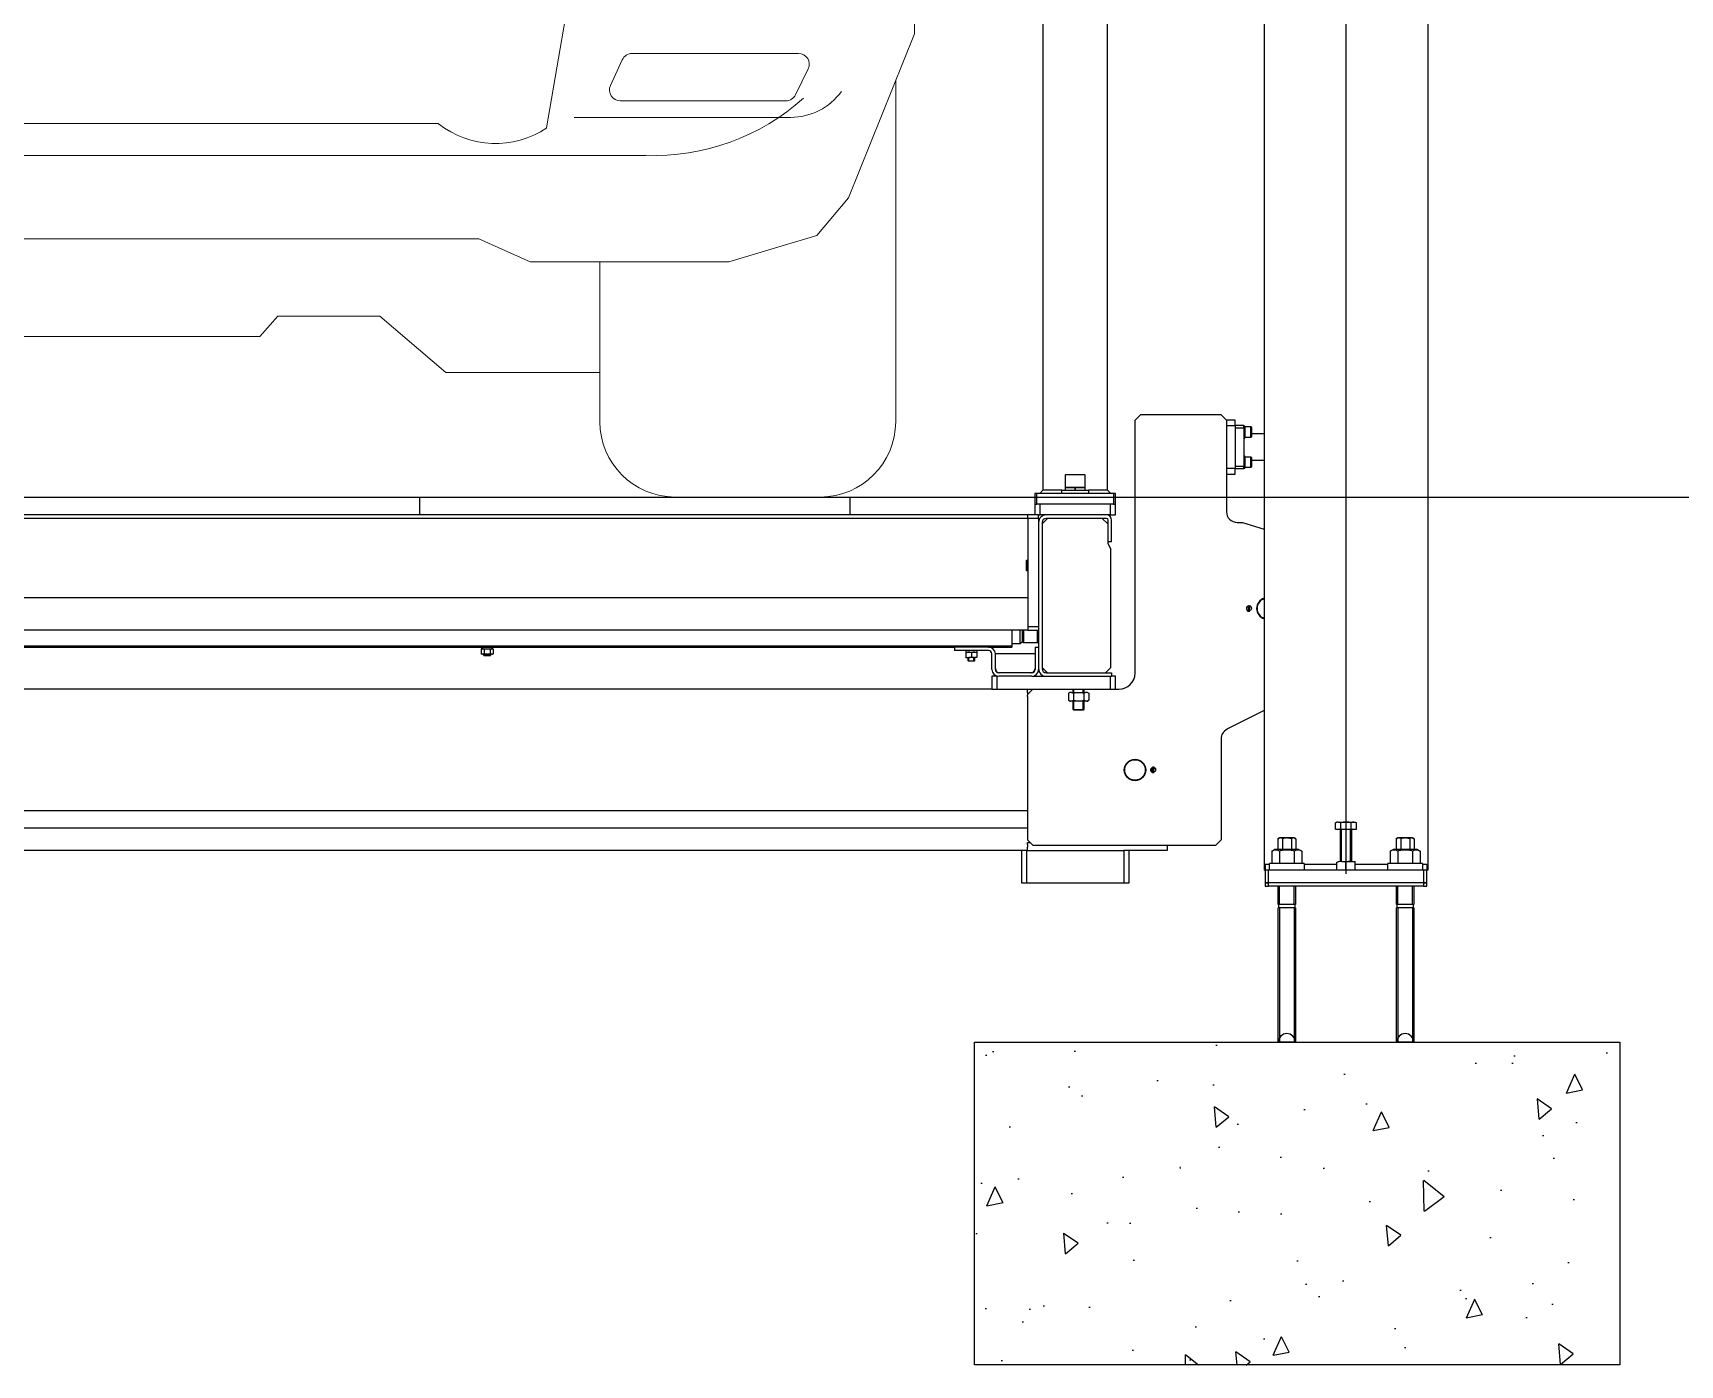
# Model space of a CAD drawing. Header units: metres. Extents: x 1161 to 1456, y 119 to 208.
# Drawn here: x 1363.436 to 1364.967, y 178.22 to 179.458 of the extents above; entities that cross this region are included whole.
import ezdxf

# ---------------------------------------------------------------- set-up
doc = ezdxf.new("R2010")
doc.units = ezdxf.units.M
doc.header["$MEASUREMENT"] = 0
doc.linetypes.add('CENTER2', pattern=[1.125, 0.75, -0.125, 0.125, -0.125])
doc.layers.add('GRID', color=8, linetype='Continuous')

# ---------------------------------------------------------------- blocks, each defined once
blk = doc.blocks.new('A$Ca110bbf6')
for p, q in [((-391.3, 377.3), (208.7, 377.3)), ((-391.3, 77.3), (-391.3, 377.3)), ((208.7, 377.3), (208.7, 77.3)), ((208.7, 77.3), (-391.3, 77.3))]:
    blk.add_line(p, q)
blk = doc.blocks.new('A$Cacbbbb14')
at = {"layer": 'GRID', "linetype": 'Continuous', "lineweight": 0}
for p, q in [((-0.1181, 0.7458), (-0.1869, 0.3431)), ((0.155, 0.6725), (0.155, 0.4305)), ((0.155, 0.4305), (0.0936, 0.2779)), ((-0.1166, 0.4063), (-0.1275, 0.3824)), ((0.0472, 0.4122), (-0.1075, 0.4122)), ((0.0562, 0.3978), (0.0445, 0.3738)), ((0.1375, 0.07), (0.1375, 0.3871)), ((0.0355, 0.3682), (-0.1185, 0.3682)), ((0.0399, 0.3528), (-0.1612, 0.3528)), ((-0.2875, 0.347), (-0.78, 0.347)), ((-0.0951, 0.3175), (-0.78, 0.3175)), ((0.0936, 0.2779), (0.0642, 0.243)), ((-0.2499, 0.2399), (-0.78, 0.2399)), ((-0.2021, 0.2185), (-0.2499, 0.2399)), ((0.0642, 0.243), (-0.0176, 0.2185)), ((-0.0176, 0.2185), (-0.2021, 0.2185)), ((-0.1375, 0.2185), (-0.1375, 0.07)), ((-0.4367, 0.1681), (-0.4534, 0.1492)), ((-0.3421, 0.1681), (-0.4367, 0.1681)), ((-0.2807, 0.1156), (-0.3421, 0.1681)), ((-0.4534, 0.1492), (-0.78, 0.1492)), ((-0.1375, 0.1156), (-0.2807, 0.1156)), ((-0.0675, 0), (0.0675, 0))]:
    blk.add_line(p, q, dxfattribs=at)
for centre, radius, start, end in [((-0.1075, 0.4022), 0.01, 90, 155.4031), ((0.0472, 0.4022), 0.01, 333.9395, 90), ((-0.1185, 0.3782), 0.01, 155.4031, 270), ((-0.0873, 0.5258), 0.2084, 267.8432, 311.8992), ((0.0355, 0.3782), 0.01, 270, 333.9395), ((0.0399, 0.4111), 0.0583, 270, 323.9391), ((-0.2345, 0.4139), 0.0854, 231.6568, 303.8968), ((-0.0675, 0.07), 0.07, 180, 270), ((0.0675, 0.07), 0.07, 270, 0)]:
    blk.add_arc(centre, radius, start, end, dxfattribs=at)

msp = doc.modelspace()

# ---------------------------------------------------------------- hatches: boundary and pattern name
h = msp.add_hatch()
h.set_pattern_fill('AR-CONC', color=256, scale=0.001, angle=45, style=0)
h.set_pattern_definition([(95, (1356.95166, 175.74394), (0.1400947, 0.1175534), [0.01905, -0.20955]), (40, (1356.95166, 175.74394), (-0.1600185, 0.1101767), [0.01524, -0.1676406]), (145.4514, (1356.96333, 175.75373), (-0.0199238, 0.22773), [0.01619, -0.1780902]), (91.1842, (1356.91574, 175.77986), (0.22141, 0.1619534), [0.028575, -0.314325]), (141.6356, (1356.9342, 175.79335), (-0.007087, 0.342827), [0.024285, -0.267136]), (36.184, (1356.91574, 175.77986), (-0.007087, 0.342827), [0.02286, -0.25146]), (66, (1356.94268, 175.78884), (0.17952, 0.0348951), [0.01905, -0.20955]), (11, (1356.94268, 175.78884), (-0.08654, 0.173941), [0.01524, -0.16764]), (116.4514, (1356.95764, 175.79174), (0.09298, 0.2088363), [0.01619, -0.17809]), (82.5, (1356.95166, 175.743936), (-0.05760547, 0.0619734), [0, -0.165608, 0, -0.17018, 0, -0.168275]), (52.5, (1356.95166, 175.74394), (-0.0235897, 0.118087), [0, -0.097028, 0, -0.161798, 0, -0.064135]), (12.5, (1356.911605, 175.703884), (0.09992786, 0.0918262), [0, -0.0635, 0, -0.19812, 0, -0.26289]), (2.5, (1356.89364, 175.68592), (0.0867639, 0.1227224), [0, -0.08255, 0, -0.131572, 0, -0.18669])])
h.paths.add_polyline_path([(1364.7105, 178.3749), (1364.7025, 178.3829), (1364.7025, 178.4999), (1364.703, 178.4999), (1364.703, 178.5029), (1364.7025, 178.5029), (1364.7025, 178.5199), (1364.5185, 178.5199), (1364.5185, 178.5029), (1364.518, 178.5029), (1364.518, 178.4999), (1364.5185, 178.4999), (1364.5185, 178.3829), (1364.5173, 178.3817), (1364.5105, 178.3749), (1364.5025, 178.3829), (1364.5025, 178.4999), (1364.503, 178.4999), (1364.503, 178.5029), (1364.5025, 178.5029), (1364.5025, 178.5199), (1364.3108, 178.5199), (1364.3108, 178.2199), (1364.9108, 178.2199), (1364.9108, 178.5199), (1364.7185, 178.5199), (1364.7185, 178.5029), (1364.718, 178.5029), (1364.718, 178.4999), (1364.7185, 178.4999), (1364.7185, 178.3829)])

# ---------------------------------------------------------------- linework, layer by layer
at = {"linetype": 'Continuous'}
for p, q in [((1364.5802, 180.8896), (1364.5802, 178.6799)), ((1364.7322, 180.8896), (1364.7322, 178.6799)), ((1364.3745, 180.5126), (1364.3745, 179.0329)), ((1364.4345, 179.0329), (1364.4345, 180.5106)), ((1364.4601, 179.0979), (1364.4651, 179.1029)), ((1364.4601, 178.8629), (1364.4601, 179.0979)), ((1364.5401, 179.1029), (1364.4651, 179.1029)), ((1364.5401, 179.1029), (1364.5451, 179.0979)), ((1364.5451, 179.0979), (1364.5451, 179.0929)), ((1364.5531, 179.0979), (1364.5451, 179.0979)), ((1364.5451, 179.0929), (1364.5451, 179.0529)), ((1364.5451, 179.0929), (1364.5531, 179.0929)), ((1364.5531, 179.0929), (1364.5531, 179.0979)), ((1364.5531, 179.0929), (1364.5531, 179.0529)), ((1364.5611, 179.0929), (1364.5531, 179.0929)), ((1364.5531, 179.0909), (1364.5611, 179.0909)), ((1364.5611, 179.0909), (1364.5611, 179.0929)), ((1364.5611, 179.0928), (1364.5623, 179.0928)), ((1364.5611, 179.0909), (1364.5611, 179.0549)), ((1364.5623, 179.081), (1364.5623, 179.0928)), ((1364.5623, 179.0916), (1364.5626, 179.0919)), ((1364.5626, 179.0819), (1364.5626, 179.0919)), ((1364.5626, 179.0919), (1364.5677, 179.0919)), ((1364.5677, 179.0819), (1364.5677, 179.0919)), ((1364.5677, 179.0919), (1364.5683, 179.0913)), ((1364.5683, 179.0913), (1364.5683, 179.0825)), ((1364.5623, 179.081), (1364.5611, 179.081)), ((1364.5626, 179.0819), (1364.5623, 179.0822)), ((1364.5677, 179.0819), (1364.5626, 179.0819)), ((1364.5683, 179.0825), (1364.5677, 179.0819)), ((1364.5683, 179.0854), (1364.5802, 179.0854)), ((1364.5611, 179.0648), (1364.5623, 179.0648)), ((1364.5623, 179.053), (1364.5623, 179.0648)), ((1364.5623, 179.0636), (1364.5626, 179.0639)), ((1364.5626, 179.0539), (1364.5626, 179.0639)), ((1364.5626, 179.0639), (1364.5677, 179.0639)), ((1364.5677, 179.0539), (1364.5677, 179.0639)), ((1364.5677, 179.0639), (1364.5683, 179.0633)), ((1364.5683, 179.0633), (1364.5683, 179.0545)), ((1364.5802, 179.0604), (1364.5683, 179.0604)), ((1364.3955, 179.047), (1364.3959, 179.0474)), ((1364.4135, 179.047), (1364.3955, 179.047)), ((1364.3955, 179.0358), (1364.3955, 179.047)), ((1364.3959, 179.0474), (1364.4131, 179.0474)), ((1364.4131, 179.0474), (1364.4135, 179.047)), ((1364.4135, 179.047), (1364.4135, 179.0358)), ((1364.5531, 179.0529), (1364.5451, 179.0529)), ((1364.5451, 179.0529), (1364.5451, 179.0479)), ((1364.5451, 179.0479), (1364.5451, 179.0129)), ((1364.5451, 179.0479), (1364.5531, 179.0479)), ((1364.5611, 179.0549), (1364.5531, 179.0549)), ((1364.5531, 179.0479), (1364.5531, 179.0529)), ((1364.5531, 179.0529), (1364.5611, 179.0529)), ((1364.5611, 179.0529), (1364.5611, 179.0549)), ((1364.5623, 179.053), (1364.5611, 179.053)), ((1364.5626, 179.0539), (1364.5623, 179.0542)), ((1364.5677, 179.0539), (1364.5626, 179.0539)), ((1364.5683, 179.0545), (1364.5677, 179.0539)), ((1364.367, 179.0299), (1364.367, 179.0199)), ((1364.369, 179.0299), (1364.367, 179.0299)), ((1364.44, 179.0299), (1364.369, 179.0299)), ((1364.369, 179.0199), (1364.369, 179.0299)), ((1364.3745, 179.0329), (1364.3715, 179.0299)), ((1364.3835, 179.0329), (1364.3745, 179.0329)), ((1364.392, 179.0329), (1364.3835, 179.0329)), ((1364.392, 179.0329), (1364.417, 179.0329)), ((1364.392, 179.0299), (1364.392, 179.0329)), ((1364.3955, 179.0358), (1364.4135, 179.0358)), ((1364.3959, 179.0354), (1364.3955, 179.0358)), ((1364.3955, 179.0354), (1364.4043, 179.0354)), ((1364.3955, 179.0329), (1364.3955, 179.0354)), ((1364.4048, 179.0354), (1364.4043, 179.0354)), ((1364.4043, 179.0354), (1364.4043, 179.0329)), ((1364.4048, 179.0354), (1364.4135, 179.0354)), ((1364.4048, 179.0329), (1364.4048, 179.0354)), ((1364.4135, 179.0358), (1364.4131, 179.0354)), ((1364.4135, 179.0354), (1364.4135, 179.0329)), ((1364.417, 179.0329), (1364.417, 179.0299)), ((1364.4255, 179.0329), (1364.417, 179.0329)), ((1364.4345, 179.0329), (1364.4255, 179.0329)), ((1364.4345, 179.0329), (1364.4375, 179.0299)), ((1364.44, 179.0299), (1364.44, 179.0199)), ((1364.442, 179.0299), (1364.44, 179.0299)), ((1364.442, 179.0199), (1364.442, 179.0299)), ((1363.7955, 179.0241), (1363.7955, 179.0265)), ((1363.7955, 179.0265), (1364.1955, 179.0265)), ((1363.7955, 179.0099), (1363.7955, 179.0241)), ((1364.1955, 179.0241), (1364.1955, 179.0265)), ((1364.1955, 179.0099), (1364.1955, 179.0241)), ((1364.367, 179.0199), (1364.367, 179.0099)), ((1364.367, 179.0199), (1364.369, 179.0199)), ((1364.44, 179.0199), (1364.369, 179.0199)), ((1364.437, 179.0199), (1364.372, 179.0199)), ((1364.372, 179.0099), (1364.372, 179.0199)), ((1364.437, 179.0199), (1364.437, 179.0099)), ((1364.44, 179.0199), (1364.442, 179.0199)), ((1364.442, 179.0099), (1364.442, 179.0199)), ((1364.3605, 179.0099), (1362.2805, 179.0099)), ((1364.3605, 179.0067), (1362.2805, 179.0067)), ((1364.3605, 179.0067), (1364.3605, 179.0099)), ((1364.3705, 179.0099), (1364.3605, 179.0099)), ((1364.3605, 179.0069), (1364.3605, 178.9059)), ((1364.3605, 179.0069), (1364.3705, 179.0069)), ((1364.3705, 179.0099), (1364.372, 179.0099)), ((1364.3705, 179.0069), (1364.3705, 179.0099)), ((1364.3705, 179.0069), (1364.3705, 178.9059)), ((1364.3705, 179.0027), (1364.3705, 178.8671)), ((1364.3777, 179.0099), (1364.372, 179.0099)), ((1364.3737, 179.0017), (1364.3787, 179.0067)), ((1364.3737, 179.0027), (1364.3737, 178.8671)), ((1364.3737, 179.0017), (1364.3737, 178.8681)), ((1364.4336, 179.0099), (1364.3777, 179.0099)), ((1364.4336, 179.0067), (1364.3777, 179.0067)), ((1364.4297, 179.0067), (1364.3787, 179.0067)), ((1364.4297, 179.0067), (1364.4347, 179.0017)), ((1364.437, 179.0099), (1364.4336, 179.0099)), ((1364.4347, 179.0017), (1364.4347, 178.9832)), ((1364.4352, 178.9849), (1364.4352, 179.0051)), ((1364.437, 179.0099), (1364.442, 179.0099)), ((1364.4384, 178.9849), (1364.4384, 179.0051)), ((1364.5551, 179.0029), (1364.5601, 179.0029)), ((1364.5601, 179.0029), (1364.5802, 178.9966)), ((1364.4347, 178.9832), (1364.4377, 178.978)), ((1364.4384, 178.9849), (1364.4352, 178.9849)), ((1364.3592, 178.9676), (1364.3595, 178.9679)), ((1364.3595, 178.9679), (1364.3595, 178.9579)), ((1364.3595, 178.9679), (1364.3605, 178.9679)), ((1364.4377, 178.8681), (1364.4377, 178.978)), ((1364.3592, 178.9582), (1364.3592, 178.9676)), ((1364.3592, 178.9672), (1364.3605, 178.9672)), ((1364.3592, 178.9587), (1364.3605, 178.9587)), ((1364.3595, 178.9579), (1364.3592, 178.9582)), ((1364.3605, 178.9579), (1364.3595, 178.9579)), ((1364.3605, 178.9329), (1362.2805, 178.9329)), ((1364.3605, 178.9329), (1364.3605, 178.9101)), ((1364.3605, 178.9101), (1364.3605, 178.9059)), ((1364.3605, 178.9029), (1362.2805, 178.9029)), ((1364.3455, 178.9029), (1364.3455, 178.8904)), ((1364.3535, 178.89), (1364.3535, 178.9029)), ((1364.3555, 178.892), (1364.3535, 178.89)), ((1364.3555, 178.8919), (1364.3555, 178.9029)), ((1364.3565, 178.8909), (1364.3555, 178.8919)), ((1364.3565, 178.9029), (1364.3565, 178.8909)), ((1364.3605, 178.9059), (1364.3605, 178.9029)), ((1364.3705, 178.9059), (1364.3605, 178.9059)), ((1364.3605, 178.9029), (1364.3705, 178.9029)), ((1364.3695, 178.8909), (1364.3695, 178.9029)), ((1364.3705, 178.8919), (1364.3695, 178.8909)), ((1362.2955, 178.8883), (1364.3455, 178.8883)), ((1362.3487, 178.8871), (1364.2923, 178.8871)), ((1363.8532, 178.8855), (1363.8525, 178.8852)), ((1363.8525, 178.8852), (1363.8525, 178.8809)), ((1363.8525, 178.8809), (1363.8537, 178.8805)), ((1363.8532, 178.8805), (1363.8525, 178.8809)), ((1363.8531, 178.8855), (1363.8531, 178.8871)), ((1363.8531, 178.8855), (1363.8543, 178.8855)), ((1363.8543, 178.8855), (1363.8532, 178.8855)), ((1363.8537, 178.8805), (1363.8532, 178.8805)), ((1363.8623, 178.8805), (1363.8537, 178.8805)), ((1363.8543, 178.8855), (1363.858, 178.8855)), ((1363.8543, 178.8855), (1363.8552, 178.8851)), ((1363.855, 178.8794), (1363.855, 178.8805)), ((1363.855, 178.8794), (1363.861, 178.8794)), ((1363.8553, 178.8791), (1363.855, 178.8794)), ((1363.8552, 178.8851), (1363.8552, 178.881)), ((1363.8607, 178.8791), (1363.8553, 178.8791)), ((1363.8556, 178.8791), (1363.8556, 178.8805)), ((1363.858, 178.8855), (1363.8618, 178.8855)), ((1363.8604, 178.8791), (1363.8604, 178.8805)), ((1363.861, 178.8794), (1363.8607, 178.8791)), ((1363.8609, 178.8851), (1363.8618, 178.8855)), ((1363.8609, 178.8851), (1363.8609, 178.881)), ((1363.8609, 178.881), (1363.8623, 178.8805)), ((1363.861, 178.8805), (1363.861, 178.8794)), ((1363.8628, 178.8855), (1363.8618, 178.8855)), ((1363.8618, 178.8855), (1363.8628, 178.8855)), ((1363.8623, 178.8805), (1363.8629, 178.8805)), ((1363.8628, 178.8855), (1363.863, 178.8855)), ((1363.8628, 178.8855), (1363.8635, 178.8852)), ((1363.8635, 178.8809), (1363.8629, 178.8805)), ((1363.863, 178.8871), (1363.863, 178.8855)), ((1363.863, 178.8855), (1363.8635, 178.8852)), ((1363.8635, 178.8852), (1363.8635, 178.8809)), ((1364.3239, 178.8871), (1364.2923, 178.8871)), ((1364.2923, 178.8871), (1364.2923, 178.8839)), ((1364.3239, 178.8839), (1364.2923, 178.8839)), ((1364.303, 178.8823), (1364.3047, 178.8823)), ((1364.303, 178.8823), (1364.303, 178.8819)), ((1364.303, 178.8819), (1364.3047, 178.8823)), ((1364.303, 178.8819), (1364.303, 178.8778)), ((1364.303, 178.8774), (1364.303, 178.8778)), ((1364.303, 178.8778), (1364.3057, 178.8773)), ((1364.3032, 178.8773), (1364.303, 178.8774)), ((1364.3031, 178.8823), (1364.3031, 178.8839)), ((1364.3032, 178.8773), (1364.3057, 178.8773)), ((1364.3047, 178.8823), (1364.3067, 178.8823)), ((1364.3067, 178.8823), (1364.3047, 178.8823)), ((1364.305, 178.8871), (1364.305, 178.8883)), ((1364.305, 178.8742), (1364.305, 178.8773)), ((1364.3056, 178.8871), (1364.3056, 178.8883)), ((1364.3056, 178.8739), (1364.3056, 178.8773)), ((1364.3103, 178.8773), (1364.3057, 178.8773)), ((1364.3067, 178.8823), (1364.3093, 178.8823)), ((1364.3067, 178.8823), (1364.308, 178.882)), ((1364.308, 178.882), (1364.308, 178.8777)), ((1364.308, 178.8777), (1364.3103, 178.8773)), ((1364.3093, 178.8823), (1364.3113, 178.8823)), ((1364.3113, 178.8823), (1364.3093, 178.8823)), ((1364.3104, 178.8871), (1364.3104, 178.8883)), ((1364.3104, 178.8739), (1364.3104, 178.8773)), ((1364.311, 178.8883), (1364.311, 178.8871)), ((1364.313, 178.8778), (1364.311, 178.8775)), ((1364.311, 178.8773), (1364.311, 178.8742)), ((1364.3113, 178.8823), (1364.313, 178.8823)), ((1364.3113, 178.8823), (1364.313, 178.8819)), ((1364.313, 178.8774), (1364.3129, 178.8773)), ((1364.313, 178.8839), (1364.313, 178.8823)), ((1364.313, 178.8819), (1364.313, 178.8823)), ((1364.313, 178.8819), (1364.313, 178.8778)), ((1364.313, 178.8774), (1364.313, 178.8778)), ((1364.3239, 178.8871), (1364.3455, 178.8871)), ((1364.3271, 178.8663), (1364.3271, 178.8807)), ((1364.3303, 178.8811), (1364.3673, 178.8811)), ((1364.3303, 178.8807), (1364.3303, 178.8811)), ((1364.3303, 178.8663), (1364.3303, 178.8807)), ((1364.3455, 178.8904), (1364.3455, 178.8883)), ((1364.3535, 178.89), (1364.3455, 178.89)), ((1364.3455, 178.8883), (1364.3455, 178.8871)), ((1364.3695, 178.8909), (1364.3565, 178.8909)), ((1364.3673, 178.8871), (1364.3673, 178.8663)), ((1364.3673, 178.8871), (1364.3705, 178.8871)), ((1364.3705, 178.8871), (1364.3705, 178.8663)), ((1364.305, 178.8742), (1364.311, 178.8742)), ((1364.3053, 178.8739), (1364.305, 178.8742)), ((1364.3107, 178.8739), (1364.3053, 178.8739)), ((1364.311, 178.8742), (1364.3107, 178.8739)), ((1364.3641, 178.8631), (1364.3335, 178.8631)), ((1364.3787, 178.8631), (1364.3737, 178.8681)), ((1364.3771, 178.8647), (1364.3771, 178.8632)), ((1364.3777, 178.8631), (1364.4384, 178.8631)), ((1364.3787, 178.8631), (1364.4327, 178.8631)), ((1364.4377, 178.8681), (1364.4327, 178.8631)), ((1364.4384, 178.8631), (1364.4384, 178.8599)), ((1364.3271, 178.8479), (1362.3171, 178.8479)), ((1364.3321, 178.8599), (1364.3271, 178.8599)), ((1364.3271, 178.8599), (1364.3271, 178.8479)), ((1364.3271, 178.8479), (1364.3321, 178.8479)), ((1364.3321, 178.8479), (1364.3321, 178.8599)), ((1364.3321, 178.8479), (1364.4371, 178.8479)), ((1364.3641, 178.8599), (1364.3335, 178.8599)), ((1364.3601, 178.8448), (1364.3601, 178.8479)), ((1364.3601, 178.8429), (1364.3651, 178.8479)), ((1364.3641, 178.8599), (1364.3777, 178.8599)), ((1364.3777, 178.8599), (1364.4384, 178.8599)), ((1364.4026, 178.8449), (1364.4026, 178.8479)), ((1364.4034, 178.8449), (1364.4034, 178.8479)), ((1364.4119, 178.8449), (1364.4119, 178.8479)), ((1364.4126, 178.8479), (1364.4126, 178.8449)), ((1364.4371, 178.8599), (1364.4371, 178.8479)), ((1364.4371, 178.8479), (1364.4421, 178.8479)), ((1364.4421, 178.8599), (1364.4384, 178.8599)), ((1364.4421, 178.8479), (1364.4421, 178.8599)), ((1364.4421, 178.8479), (1364.4451, 178.8479)), ((1364.3601, 178.8448), (1364.3601, 178.8423)), ((1364.3601, 178.8412), (1364.3601, 178.8423)), ((1364.3601, 178.8412), (1364.3601, 178.7079)), ((1364.3982, 178.8444), (1364.3982, 178.8376)), ((1364.3982, 178.8376), (1364.4003, 178.8369)), ((1364.3993, 178.8369), (1364.3982, 178.8376)), ((1364.4003, 178.8369), (1364.3993, 178.8369)), ((1364.4012, 178.8449), (1364.3995, 178.8449)), ((1364.4149, 178.8369), (1364.4003, 178.8369)), ((1364.4012, 178.8449), (1364.4076, 178.8449)), ((1364.4012, 178.8449), (1364.4028, 178.8442)), ((1364.4026, 178.8291), (1364.4026, 178.8369)), ((1364.4028, 178.8442), (1364.4028, 178.8378)), ((1364.4034, 178.8286), (1364.4034, 178.8369)), ((1364.4076, 178.8449), (1364.4141, 178.8449)), ((1364.4119, 178.8286), (1364.4119, 178.8369)), ((1364.4125, 178.8442), (1364.4141, 178.8449)), ((1364.4125, 178.8442), (1364.4125, 178.8378)), ((1364.4125, 178.8378), (1364.4149, 178.8369)), ((1364.4126, 178.8369), (1364.4126, 178.8291)), ((1364.4158, 178.8449), (1364.4141, 178.8449)), ((1364.4149, 178.8369), (1364.4159, 178.8369)), ((1364.4158, 178.8449), (1364.4161, 178.8449)), ((1364.4158, 178.8449), (1364.4171, 178.8444)), ((1364.4171, 178.8376), (1364.4159, 178.8369)), ((1364.4161, 178.8449), (1364.4171, 178.8444)), ((1364.4171, 178.8444), (1364.4171, 178.8376)), ((1364.4026, 178.8291), (1364.4126, 178.8291)), ((1364.4031, 178.8286), (1364.4026, 178.8291)), ((1364.4121, 178.8286), (1364.4031, 178.8286)), ((1364.4126, 178.8291), (1364.4121, 178.8286)), ((1364.5802, 178.828), (1364.5456, 178.8107)), ((1364.5401, 178.8017), (1364.5401, 178.7079)), ((1362.1977, 178.7352), (1364.3601, 178.7352)), ((1364.6464, 178.7237), (1364.6477, 178.7245)), ((1364.6464, 178.7179), (1364.6464, 178.7237)), ((1364.6489, 178.7245), (1364.6477, 178.7245)), ((1364.6489, 178.7245), (1364.6562, 178.7245)), ((1364.6513, 178.7237), (1364.6489, 178.7245)), ((1364.6513, 178.7179), (1364.6513, 178.7237)), ((1364.6562, 178.7245), (1364.6636, 178.7245)), ((1364.6611, 178.7179), (1364.6611, 178.7237)), ((1364.6636, 178.7245), (1364.6647, 178.7245)), ((1364.666, 178.7237), (1364.6636, 178.7245)), ((1364.6647, 178.7245), (1364.666, 178.7237)), ((1364.666, 178.7179), (1364.666, 178.7237)), ((1362.1977, 178.7191), (1364.3601, 178.7191)), ((1364.3651, 178.7029), (1364.3601, 178.7079)), ((1364.5401, 178.7079), (1364.5351, 178.7029)), ((1364.5929, 178.709), (1364.5944, 178.7099)), ((1364.5929, 178.709), (1364.5929, 178.6989)), ((1364.608, 178.7099), (1364.5944, 178.7099)), ((1364.5971, 178.709), (1364.5971, 178.6989)), ((1364.6054, 178.709), (1364.6054, 178.6989)), ((1364.608, 178.7099), (1364.6095, 178.709)), ((1364.6095, 178.709), (1364.6095, 178.6989)), ((1364.6464, 178.7179), (1364.6513, 178.7179)), ((1364.6512, 178.6878), (1364.6512, 178.7169)), ((1364.6512, 178.7169), (1364.6521, 178.7169)), ((1364.6513, 178.7179), (1364.6611, 178.7179)), ((1364.6521, 178.6878), (1364.6521, 178.7169)), ((1364.6612, 178.7169), (1364.6603, 178.7169)), ((1364.6603, 178.6879), (1364.6603, 178.7169)), ((1364.6611, 178.7179), (1364.666, 178.7179)), ((1364.6612, 178.7169), (1364.6612, 178.6879)), ((1364.7029, 178.709), (1364.7044, 178.7099)), ((1364.7029, 178.709), (1364.7029, 178.6989)), ((1364.718, 178.7099), (1364.7044, 178.7099)), ((1364.7071, 178.709), (1364.7071, 178.6989)), ((1364.7154, 178.709), (1364.7154, 178.6989)), ((1364.718, 178.7099), (1364.7195, 178.709)), ((1364.7195, 178.709), (1364.7195, 178.6989)), ((1364.3601, 178.6979), (1362.1976, 178.6979)), ((1364.3546, 178.6979), (1364.3546, 178.6679)), ((1364.3596, 178.6679), (1364.3596, 178.6979)), ((1364.3601, 178.7055), (1364.3626, 178.7055)), ((1364.3601, 178.7035), (1364.3601, 178.7055)), ((1364.3601, 178.7035), (1364.3601, 178.701)), ((1364.3601, 178.6979), (1364.3601, 178.701)), ((1364.3601, 178.6979), (1364.4496, 178.6979)), ((1364.3651, 178.7029), (1364.5351, 178.7029)), ((1364.4496, 178.6979), (1364.4496, 178.6679)), ((1364.4546, 178.6979), (1364.4496, 178.6979)), ((1364.4901, 178.6979), (1364.4546, 178.6979)), ((1364.4546, 178.6679), (1364.4546, 178.6979)), ((1364.4901, 178.7029), (1364.4901, 178.6979)), ((1364.5874, 178.6975), (1364.5899, 178.6989)), ((1364.5874, 178.6975), (1364.5874, 178.6859)), ((1364.6125, 178.6989), (1364.5899, 178.6989)), ((1364.5943, 178.6975), (1364.5943, 178.6859)), ((1364.6081, 178.6975), (1364.6081, 178.6859)), ((1364.6125, 178.6989), (1364.6151, 178.6975)), ((1364.6151, 178.6975), (1364.6151, 178.6859)), ((1364.6974, 178.6975), (1364.6999, 178.6989)), ((1364.6974, 178.6975), (1364.6974, 178.6859)), ((1364.7225, 178.6989), (1364.6999, 178.6989)), ((1364.7043, 178.6975), (1364.7043, 178.6859)), ((1364.7181, 178.6975), (1364.7181, 178.6859)), ((1364.7225, 178.6989), (1364.7251, 178.6975)), ((1364.7251, 178.6975), (1364.7251, 178.6859)), ((1364.5812, 178.6799), (1364.5802, 178.6799)), ((1364.5812, 178.6849), (1364.5812, 178.6799)), ((1364.5852, 178.6849), (1364.5812, 178.6849)), ((1364.5812, 178.6799), (1364.5812, 178.6679)), ((1364.5842, 178.6799), (1364.5812, 178.6799)), ((1364.7282, 178.6799), (1364.5842, 178.6799)), ((1364.5842, 178.6679), (1364.5842, 178.6799)), ((1364.6172, 178.6859), (1364.5852, 178.6859)), ((1364.5852, 178.6799), (1364.5852, 178.6859)), ((1364.6172, 178.6859), (1364.6172, 178.6799)), ((1364.6477, 178.6849), (1364.6172, 178.6849)), ((1364.6477, 178.6807), (1364.6477, 178.6871)), ((1364.6523, 178.6879), (1364.6602, 178.6879)), ((1364.6562, 178.6873), (1364.6523, 178.6879)), ((1364.6562, 178.6805), (1364.6562, 178.6873)), ((1364.6602, 178.6879), (1364.6645, 178.6879)), ((1364.6647, 178.6871), (1364.6602, 178.6879)), ((1364.6645, 178.6879), (1364.6647, 178.6878)), ((1364.6647, 178.6871), (1364.6647, 178.6878)), ((1364.6647, 178.6807), (1364.6647, 178.6871)), ((1364.6952, 178.6849), (1364.6647, 178.6849)), ((1364.7272, 178.6859), (1364.6952, 178.6859)), ((1364.6952, 178.6799), (1364.6952, 178.6859)), ((1364.7272, 178.6859), (1364.7272, 178.6799)), ((1364.7312, 178.6849), (1364.7272, 178.6849)), ((1364.7282, 178.6799), (1364.7282, 178.6679)), ((1364.7312, 178.6799), (1364.7282, 178.6799)), ((1364.7312, 178.6849), (1364.7312, 178.6799)), ((1364.7322, 178.6799), (1364.7312, 178.6799)), ((1364.7312, 178.6679), (1364.7312, 178.6799)), ((1364.3546, 178.6679), (1364.3596, 178.6679)), ((1364.3596, 178.6679), (1364.4496, 178.6679)), ((1364.4496, 178.6679), (1364.4546, 178.6679)), ((1364.5812, 178.6679), (1364.5842, 178.6679)), ((1364.5842, 178.6679), (1364.5812, 178.6679)), ((1364.5812, 178.6679), (1364.5812, 178.6649)), ((1364.5812, 178.6649), (1364.5842, 178.6649)), ((1364.7282, 178.6679), (1364.5842, 178.6679)), ((1364.7282, 178.6679), (1364.5842, 178.6679)), ((1364.5842, 178.6649), (1364.5842, 178.6679)), ((1364.7282, 178.6649), (1364.5842, 178.6649)), ((1364.5932, 178.6479), (1364.5932, 178.6649)), ((1364.5944, 178.6479), (1364.5944, 178.6649)), ((1364.608, 178.6479), (1364.608, 178.6649)), ((1364.6092, 178.6649), (1364.6092, 178.6479)), ((1364.7032, 178.6479), (1364.7032, 178.6649)), ((1364.7044, 178.6479), (1364.7044, 178.6649)), ((1364.718, 178.6479), (1364.718, 178.6649)), ((1364.7192, 178.6649), (1364.7192, 178.6479)), ((1364.7282, 178.6679), (1364.7312, 178.6679)), ((1364.7282, 178.6679), (1364.7282, 178.6649)), ((1364.7312, 178.6679), (1364.7282, 178.6679)), ((1364.7282, 178.6649), (1364.7312, 178.6649)), ((1364.7312, 178.6649), (1364.7312, 178.6679)), ((1364.6092, 178.6479), (1364.5932, 178.6479)), ((1364.5937, 178.6449), (1364.5937, 178.6479)), ((1364.6087, 178.6479), (1364.6087, 178.6449)), ((1364.7192, 178.6479), (1364.7032, 178.6479)), ((1364.7037, 178.6449), (1364.7037, 178.6479)), ((1364.7187, 178.6479), (1364.7187, 178.6449)), ((1364.6092, 178.6449), (1364.5932, 178.6449)), ((1364.5932, 178.5199), (1364.5932, 178.6449)), ((1364.5944, 178.6449), (1364.5944, 178.5199)), ((1364.608, 178.6449), (1364.608, 178.5199)), ((1364.6092, 178.6449), (1364.6092, 178.5199)), ((1364.7192, 178.6449), (1364.7032, 178.6449)), ((1364.7032, 178.5199), (1364.7032, 178.6449)), ((1364.7044, 178.6449), (1364.7044, 178.5199)), ((1364.718, 178.6449), (1364.718, 178.5199)), ((1364.7192, 178.6449), (1364.7192, 178.5199)), ((1364.6092, 178.5199), (1364.5932, 178.5199)), ((1364.7192, 178.5199), (1364.7032, 178.5199))]:
    msp.add_line(p, q, dxfattribs=at)
at = {"linetype": 'CENTER2', "ltscale": 15}
msp.add_line((1364.6562, 180.8896), (1364.6562, 178.6764), dxfattribs=at)
msp.add_line((1360.3944, 179.0265), (1367.6643, 179.0265))
at = {"linetype": 'Continuous'}
for centre, radius in [((1364.5661, 178.9229), 0.00207), ((1364.4601, 178.7729), 0.01), ((1364.4601, 178.7729), 0.0095), ((1364.4771, 178.7729), 0.00207)]:
    msp.add_circle(centre, radius, dxfattribs=at)
for centre, radius, start, end in [((1364.3777, 179.0027), 0.0072, 90, 180), ((1364.3777, 179.0027), 0.004, 90, 180), ((1364.4336, 179.0051), 0.0048, 0, 90), ((1364.4336, 179.0051), 0.0016, 0, 90), ((1364.5551, 179.0129), 0.01, 180, 270), ((1364.5661, 178.9229), 0.0025, 345, 285), ((1364.5831, 178.9229), 0.0175, 173.334, 180), ((1364.5831, 178.9229), 0.0175, 180, 186.666), ((1364.5831, 178.9229), 0.017, 173.0292, 180), ((1364.5831, 178.9229), 0.017, 180, 186.9708), ((1364.5831, 178.9229), 0.01, 106.858, 180), ((1364.5831, 178.9229), 0.01, 180, 253.142), ((1364.5831, 178.9229), 0.0095, 107.774, 180), ((1364.5831, 178.9229), 0.0095, 180, 252.226), ((1363.854, 178.8826), 0.00305, 106.3997, 120.7075), ((1363.8536, 178.8831), 0.00261, 272.265, 306.485), ((1363.8622, 178.883), 0.00247, 271.8668, 302.2619), ((1364.3056, 178.885), 0.0077, 270.6407, 288.0929), ((1364.3107, 178.8736), 0.00879, 98.8483, 107.5201), ((1364.3102, 178.8853), 0.00797, 270.7928, 290.61), ((1364.3239, 178.8807), 0.0064, 0, 90), ((1364.3239, 178.8807), 0.0032, 0, 90), ((1364.3335, 178.8663), 0.0064, 180, 270), ((1364.3343, 178.8671), 0.004, 180, 270), ((1364.3335, 178.8663), 0.0032, 180, 270), ((1364.3633, 178.8671), 0.004, 270, 0), ((1364.3641, 178.8663), 0.0064, 270, 0), ((1364.3641, 178.8663), 0.0032, 270, 0), ((1364.3777, 178.8671), 0.0072, 180, 270), ((1364.3777, 178.8671), 0.004, 180, 270), ((1364.4451, 178.8629), 0.015, 270, 0), ((1364.4008, 178.8399), 0.00518, 105.3092, 120.8323), ((1364.4002, 178.8414), 0.00449, 272.1726, 305.9482), ((1364.4148, 178.8411), 0.00421, 271.5645, 302.5986), ((1364.5501, 178.8017), 0.01, 116.5651, 180), ((1364.4771, 178.7729), 0.0025, 345, 285), ((1364.4752, 178.7692), 0.00325, 53.8798, 91.1412), ((1364.4752, 178.7766), 0.00325, 270, 306.1201), ((1364.4601, 178.7729), 0.017, 353.0293, 6.9707), ((1364.4601, 178.7729), 0.0175, 353.334, 6.666), ((1364.649, 178.7197), 0.0048, 91.6642, 122.72), ((1364.6637, 178.7197), 0.0048, 91.6642, 122.72), ((1364.595, 178.7059), 0.00378, 56.531, 123.8633), ((1364.6075, 178.706), 0.00372, 56.0412, 123.9588), ((1364.6502, 178.7169), 0.001, 0, 90), ((1364.6622, 178.7169), 0.001, 90, 180), ((1364.705, 178.7059), 0.00378, 56.531, 123.8633), ((1364.7175, 178.706), 0.00372, 56.0412, 123.9588), ((1364.5908, 178.6923), 0.0062, 56.0412, 123.9588), ((1364.6116, 178.6923), 0.0062, 56.0412, 123.9588), ((1364.7008, 178.6923), 0.0062, 56.0412, 123.9588), ((1364.7216, 178.6923), 0.0062, 56.0412, 123.9588), ((1364.6524, 178.6744), 0.0135, 90.7726, 110.473), ((1364.6603, 178.675), 0.0129, 90.5439, 108.3967), ((1364.6012, 178.5199), 0.008, 0, 180), ((1364.7112, 178.5199), 0.008, 0, 180)]:
    msp.add_arc(centre, radius, start, end, dxfattribs=at)
for points, knots in [([(1363.8552, 178.8851), (1363.8556, 178.8852), (1363.8561, 178.8853), (1363.8571, 178.8855), (1363.8575, 178.8855), (1363.858, 178.8855)], [0, 0, 0, 0, 0.5, 0.5, 1, 1, 1, 1]), ([(1363.8552, 178.881), (1363.8556, 178.8809), (1363.8561, 178.8808), (1363.8571, 178.8806), (1363.8575, 178.8806), (1363.8585, 178.8806), (1363.859, 178.8806), (1363.8599, 178.8808), (1363.8604, 178.8809), (1363.8609, 178.881)], [0, 0, 0, 0, 0.25, 0.25, 0.5, 0.5, 0.75, 0.75, 1, 1, 1, 1]), ([(1363.858, 178.8855), (1363.8585, 178.8855), (1363.859, 178.8855), (1363.8599, 178.8853), (1363.8604, 178.8852), (1363.8609, 178.8851)], [0, 0, 0, 0, 0.5, 0.5, 1, 1, 1, 1]), ([(1364.4028, 178.8442), (1364.4036, 178.8444), (1364.4044, 178.8446), (1364.4056, 178.8448), (1364.406, 178.8448), (1364.4068, 178.8449), (1364.4072, 178.8449), (1364.4076, 178.8449)], [0, 0, 0, 0, 0.5, 0.5, 0.75, 0.75, 1, 1, 1, 1]), ([(1364.4028, 178.8378), (1364.4032, 178.8377), (1364.4036, 178.8376), (1364.4044, 178.8374), (1364.4048, 178.8373), (1364.406, 178.8371), (1364.4068, 178.837), (1364.408, 178.837), (1364.4084, 178.8371), (1364.4093, 178.8371), (1364.4097, 178.8372), (1364.4109, 178.8374), (1364.4117, 178.8375), (1364.4125, 178.8378)], [0, 0, 0, 0, 0.125, 0.125, 0.25, 0.25, 0.5, 0.5, 0.625, 0.625, 0.75, 0.75, 1, 1, 1, 1]), ([(1364.4076, 178.8449), (1364.408, 178.8449), (1364.4084, 178.8449), (1364.4093, 178.8448), (1364.4097, 178.8448), (1364.4109, 178.8446), (1364.4117, 178.8444), (1364.4125, 178.8442)], [0, 0, 0, 0, 0.25, 0.25, 0.5, 0.5, 1, 1, 1, 1]), ([(1364.6562, 178.7245), (1364.6554, 178.7245), (1364.6545, 178.7244), (1364.6529, 178.7242), (1364.6521, 178.724), (1364.6513, 178.7237)], [0, 0, 0, 0, 0.5, 0.5, 1, 1, 1, 1]), ([(1364.6611, 178.7237), (1364.6603, 178.724), (1364.6595, 178.7242), (1364.6579, 178.7244), (1364.657, 178.7245), (1364.6562, 178.7245)], [0, 0, 0, 0, 0.5, 0.5, 1, 1, 1, 1]), ([(1364.6054, 178.709), (1364.6047, 178.7092), (1364.604, 178.7094), (1364.6026, 178.7096), (1364.6019, 178.7097), (1364.6005, 178.7097), (1364.5998, 178.7096), (1364.5985, 178.7094), (1364.5978, 178.7092), (1364.5971, 178.709)], [0, 0, 0, 0, 0.25, 0.25, 0.5, 0.5, 0.75, 0.75, 1, 1, 1, 1]), ([(1364.7154, 178.709), (1364.7147, 178.7092), (1364.714, 178.7094), (1364.7126, 178.7096), (1364.7119, 178.7097), (1364.7105, 178.7097), (1364.7098, 178.7096), (1364.7085, 178.7094), (1364.7078, 178.7092), (1364.7071, 178.709)], [0, 0, 0, 0, 0.25, 0.25, 0.5, 0.5, 0.75, 0.75, 1, 1, 1, 1]), ([(1364.6081, 178.6975), (1364.607, 178.6978), (1364.6059, 178.6981), (1364.6042, 178.6983), (1364.6036, 178.6984), (1364.6024, 178.6985), (1364.6018, 178.6985), (1364.6001, 178.6985), (1364.5989, 178.6984), (1364.5966, 178.6981), (1364.5954, 178.6978), (1364.5943, 178.6975)], [0, 0, 0, 0, 0.25, 0.25, 0.375, 0.375, 0.5, 0.5, 0.75, 0.75, 1, 1, 1, 1]), ([(1364.7181, 178.6975), (1364.717, 178.6978), (1364.7159, 178.6981), (1364.7142, 178.6983), (1364.7136, 178.6984), (1364.7124, 178.6985), (1364.7118, 178.6985), (1364.7101, 178.6985), (1364.7089, 178.6984), (1364.7066, 178.6981), (1364.7054, 178.6978), (1364.7043, 178.6975)], [0, 0, 0, 0, 0.25, 0.25, 0.375, 0.375, 0.5, 0.5, 0.75, 0.75, 1, 1, 1, 1])]:
    msp.add_open_spline(points, degree=3, knots=knots, dxfattribs=at)

# ---------------------------------------------------------------- block references
msp.add_blockref('A$Cacbbbb14', (1364.1002, 179.0265))
at = {"xscale": 0.001, "yscale": 0.001, "zscale": 0.001}
msp.add_blockref('A$Ca110bbf6', (1364.7021, 178.1427), dxfattribs=at)

doc.saveas('drawing.dxf')
